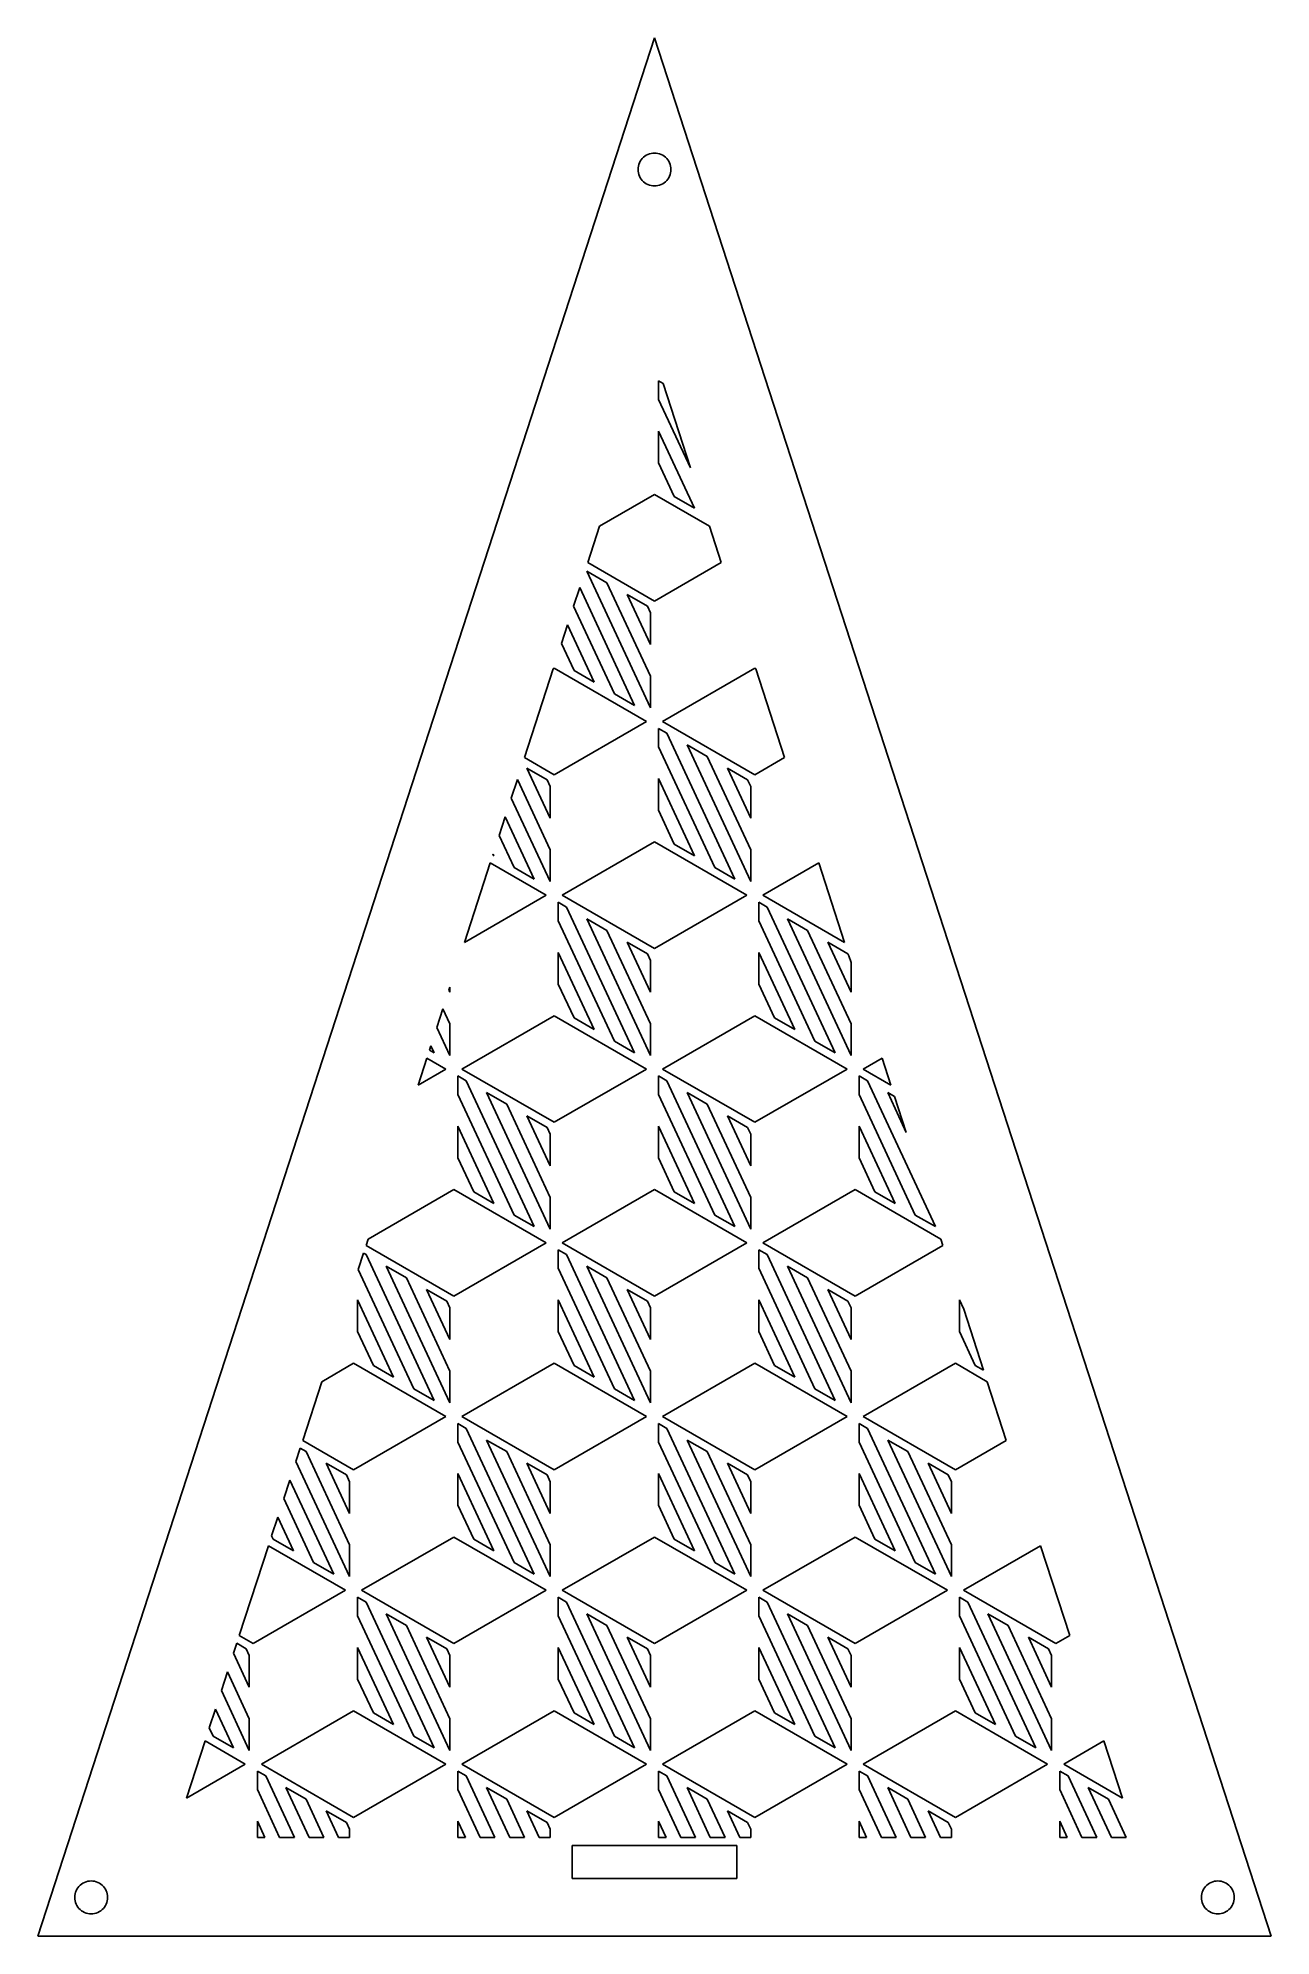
# Model space of a CAD drawing. Header units: metres. Extents: x -75 to 75, y 0 to 231.
import ezdxf

# ---------------------------------------------------------------- set-up
doc = ezdxf.new("R2010")
doc.units = ezdxf.units.M

msp = doc.modelspace()

# ---------------------------------------------------------------- linework, layer by layer
for p, q in [((0, 230.826), (-75, 0)), ((75, 0), (0, 230.826)), ((-2, 214.826), (-1.98903, 215.035)), ((-1.98903, 214.617), (-2, 214.826)), ((-1.98903, 215.035), (-1.95628, 215.242)), ((-1.95628, 215.242), (-1.9021, 215.444)), ((-1.9021, 215.444), (-1.82709, 215.64)), ((-1.82709, 215.64), (-1.73204, 215.826)), ((-1.73204, 215.826), (-1.61803, 216.002)), ((-1.61803, 216.002), (-1.48628, 216.165)), ((-1.48628, 216.165), (-1.33826, 216.313)), ((-1.33826, 216.313), (-1.17557, 216.444)), ((-1.17557, 216.444), (-1, 216.558)), ((-1, 216.558), (-0.813461, 216.653)), ((-0.813461, 216.653), (-0.618027, 216.728)), ((-0.618027, 216.728), (-0.415817, 216.783)), ((-0.415817, 216.783), (-0.209045, 216.815)), ((-0.209045, 216.815), (0, 216.826)), ((0, 216.826), (0.209045, 216.815)), ((0.209045, 216.815), (0.415817, 216.783)), ((0.415817, 216.783), (0.618027, 216.728)), ((0.618027, 216.728), (0.813461, 216.653)), ((0.813461, 216.653), (1, 216.558)), ((1, 216.558), (1.17557, 216.444)), ((1.17557, 216.444), (1.33826, 216.313)), ((1.33826, 216.313), (1.48628, 216.165)), ((1.48628, 216.165), (1.61803, 216.002)), ((1.61803, 216.002), (1.73204, 215.826)), ((1.73204, 215.826), (1.82709, 215.64)), ((1.82709, 215.64), (1.9021, 215.444)), ((1.9021, 215.444), (1.95628, 215.242)), ((1.95628, 215.242), (1.98903, 215.035)), ((1.98903, 215.035), (2, 214.826)), ((2, 214.826), (1.98903, 214.617)), ((-1.95628, 214.41), (-1.98903, 214.617)), ((-1.9021, 214.208), (-1.95628, 214.41)), ((-1.82709, 214.013), (-1.9021, 214.208)), ((-1.73204, 213.826), (-1.82709, 214.013)), ((-1.61803, 213.651), (-1.73204, 213.826)), ((-1.48628, 213.488), (-1.61803, 213.651)), ((-1.33826, 213.34), (-1.48628, 213.488)), ((-1.17557, 213.208), (-1.33826, 213.34)), ((-1, 213.094), (-1.17557, 213.208)), ((-0.813461, 212.999), (-1, 213.094)), ((-0.618027, 212.924), (-0.813461, 212.999)), ((-0.415817, 212.87), (-0.618027, 212.924)), ((-0.209045, 212.837), (-0.415817, 212.87)), ((0, 212.826), (-0.209045, 212.837)), ((0.209045, 212.837), (0, 212.826)), ((0.415817, 212.87), (0.209045, 212.837)), ((0.618027, 212.924), (0.415817, 212.87)), ((0.813461, 212.999), (0.618027, 212.924)), ((1, 213.094), (0.813461, 212.999)), ((1.17557, 213.208), (1, 213.094)), ((1.33826, 213.34), (1.17557, 213.208)), ((1.48628, 213.488), (1.33826, 213.34)), ((1.61803, 213.651), (1.48628, 213.488)), ((1.73204, 213.826), (1.61803, 213.651)), ((1.82709, 214.013), (1.73204, 213.826)), ((1.9021, 214.208), (1.82709, 214.013)), ((1.95628, 214.41), (1.9021, 214.208)), ((1.98903, 214.617), (1.95628, 214.41)), ((0.488098, 186.864), (0.488098, 189.115)), ((0.488098, 189.115), (1.03845, 188.797)), ((1.03845, 188.797), (4.37468, 178.53)), ((4.37468, 178.53), (0.488098, 186.864)), ((0.488098, 179.166), (0.488098, 183.016)), ((0.488098, 183.016), (4.86615, 173.628)), ((2.40924, 175.046), (0.488098, 179.166)), ((-6.67259, 171.457), (0, 175.31)), ((0, 175.31), (6.67259, 171.457)), ((4.86615, 173.628), (2.40924, 175.046)), ((-8.11049, 167.032), (-6.67259, 171.457)), ((6.67259, 171.457), (8.11049, 167.032)), ((0, 162.349), (-8.11049, 167.032)), ((8.11049, 167.032), (0, 162.349)), ((-9.83804, 161.715), (-9.10097, 163.984)), ((-9.10097, 163.984), (-2.42191, 149.661)), ((-8.23596, 165.978), (-5.78018, 164.56)), ((-0.487717, 149.362), (-8.23596, 165.978)), ((-5.78018, 164.56), (-0.487717, 153.21)), ((-4.87805, 151.079), (-9.83804, 161.715)), ((-3.32439, 163.142), (-0.868607, 161.724)), ((-0.487717, 157.059), (-3.32439, 163.142)), ((-0.868607, 161.724), (-0.487717, 160.908)), ((-11.3122, 157.178), (-10.575, 159.447)), ((-10.575, 159.447), (-7.33385, 152.497)), ((-0.487717, 160.908), (-0.487717, 157.059)), ((-9.79074, 153.915), (-11.3122, 157.178)), ((-15.819, 143.308), (-12.3068, 154.117)), ((-12.3068, 154.117), (-12.2, 154.179)), ((-12.2, 154.179), (-0.97583, 147.698)), ((-7.33385, 152.497), (-9.79074, 153.915)), ((-0.487717, 153.21), (-0.487717, 149.362)), ((0.97583, 147.698), (12.2, 154.179)), ((12.2, 154.179), (12.3068, 154.117)), ((12.3068, 154.117), (15.819, 143.308)), ((-2.42191, 149.661), (-4.87805, 151.079)), ((-0.97583, 147.698), (-12.2, 141.218)), ((0.488098, 144.602), (0.488098, 146.853)), ((0.488098, 146.853), (1.50787, 146.265)), ((12.2, 141.218), (0.97583, 147.698)), ((1.50787, 146.265), (9.77809, 128.529)), ((-12.2, 141.218), (-15.819, 143.308)), ((7.32193, 129.948), (0.488098, 144.602)), ((3.96402, 144.847), (6.41982, 143.429)), ((11.7123, 128.231), (3.96402, 144.847)), ((6.41982, 143.429), (11.7123, 132.079)), ((15.819, 143.308), (12.2, 141.218)), ((-15.5244, 142.011), (-13.0686, 140.593)), ((-12.6877, 135.928), (-15.5244, 142.011)), ((8.8756, 142.011), (11.3314, 140.593)), ((11.7123, 135.928), (8.8756, 142.011)), ((-17.4202, 138.379), (-16.6832, 140.648)), ((-16.6832, 140.648), (-12.6877, 132.079)), ((-13.0686, 140.593), (-12.6877, 139.777)), ((-12.6877, 139.777), (-12.6877, 135.928)), ((0.488098, 136.904), (0.488098, 140.754)), ((0.488098, 140.754), (4.86615, 131.366)), ((11.3314, 140.593), (11.7123, 139.777)), ((11.7123, 139.777), (11.7123, 135.928)), ((-12.6877, 128.231), (-17.4202, 138.379)), ((2.40924, 132.784), (0.488098, 136.904)), ((-18.8944, 133.843), (-18.1573, 136.111)), ((-18.1573, 136.111), (-14.6219, 128.529)), ((-19.673, 131.446), (-19.6313, 131.575)), ((-19.6313, 131.575), (-19.5338, 131.366)), ((-17.0781, 129.948), (-18.8944, 133.843)), ((-12.6877, 132.079), (-12.6877, 128.231)), ((-11.2242, 126.567), (0, 133.048)), ((0, 133.048), (11.2242, 126.567)), ((4.86615, 131.366), (2.40924, 132.784)), ((11.7123, 132.079), (11.7123, 128.231)), ((-23.1245, 120.824), (-19.9815, 130.497)), ((-19.9815, 130.497), (-13.1758, 126.567)), ((-19.5338, 131.366), (-19.673, 131.446)), ((-14.6219, 128.529), (-17.0781, 129.948)), ((9.77809, 128.529), (7.32193, 129.948)), ((13.1758, 126.567), (19.9815, 130.497)), ((19.9815, 130.497), (23.1245, 120.824)), ((-13.1758, 126.567), (-23.1245, 120.824)), ((-11.7119, 123.471), (-11.7119, 125.722)), ((-11.7119, 125.722), (-10.6921, 125.134)), ((0, 120.087), (-11.2242, 126.567)), ((-10.6921, 125.134), (-2.42191, 107.398)), ((11.2242, 126.567), (0, 120.087)), ((12.6881, 123.471), (12.6881, 125.722)), ((12.6881, 125.722), (13.7079, 125.134)), ((23.1245, 120.824), (13.1758, 126.567)), ((13.7079, 125.134), (21.9781, 107.398)), ((-4.87805, 108.817), (-11.7119, 123.471)), ((-8.23596, 123.715), (-5.78018, 122.298)), ((-0.487717, 107.1), (-8.23596, 123.715)), ((19.5219, 108.817), (12.6881, 123.471)), ((16.164, 123.715), (18.6198, 122.298)), ((23.9123, 107.1), (16.164, 123.715)), ((-5.78018, 122.298), (-0.487717, 110.948)), ((-3.32439, 120.88), (-0.868607, 119.462)), ((-0.487717, 114.797), (-3.32439, 120.88)), ((18.6198, 122.298), (23.9123, 110.948)), ((21.0756, 120.88), (23.5314, 119.462)), ((23.9123, 114.797), (21.0756, 120.88)), ((-11.7119, 115.773), (-11.7119, 119.623)), ((-11.7119, 119.623), (-7.33385, 110.235)), ((-0.868607, 119.462), (-0.487717, 118.646)), ((-0.487717, 118.646), (-0.487717, 114.797)), ((12.6881, 115.773), (12.6881, 119.623)), ((12.6881, 119.623), (17.0661, 110.235)), ((23.5314, 119.462), (23.6483, 119.212)), ((23.6483, 119.212), (23.9123, 118.399)), ((23.9123, 118.399), (23.9123, 114.797)), ((-9.79074, 111.653), (-11.7119, 115.773)), ((14.6092, 111.653), (12.6881, 115.773)), ((-25.0027, 115.043), (-24.8877, 115.397)), ((-24.8877, 114.797), (-25.0027, 115.043)), ((-24.8877, 115.397), (-24.8877, 114.797)), ((-26.4766, 110.507), (-25.7397, 112.775)), ((-25.7397, 112.775), (-24.8877, 110.948)), ((-24.8877, 110.948), (-24.8877, 107.1)), ((-23.4242, 105.436), (-12.2, 111.916)), ((-12.2, 111.916), (-0.97583, 105.436)), ((-7.33385, 110.235), (-9.79074, 111.653)), ((-0.487717, 110.948), (-0.487717, 107.1)), ((0.97583, 105.436), (12.2, 111.916)), ((12.2, 111.916), (23.4242, 105.436)), ((17.0661, 110.235), (14.6092, 111.653)), ((23.9123, 110.948), (23.9123, 107.1)), ((-24.8877, 107.1), (-26.4766, 110.507)), ((-2.42191, 107.398), (-4.87805, 108.817)), ((21.9781, 107.398), (19.5219, 108.817)), ((-28.7587, 103.483), (-27.69, 106.772)), ((-27.69, 106.772), (-25.3758, 105.436)), ((-27.3816, 107.722), (-27.2136, 108.238)), ((-26.8219, 107.398), (-27.3816, 107.722)), ((-27.2136, 108.238), (-26.8219, 107.398)), ((25.3758, 105.436), (27.69, 106.772)), ((27.69, 106.772), (28.7587, 103.483)), ((-25.3758, 105.436), (-28.7587, 103.483)), ((-23.9119, 102.34), (-23.9119, 104.591)), ((-23.9119, 104.591), (-22.8921, 104.003)), ((-12.2, 98.9562), (-23.4242, 105.436)), ((-22.8921, 104.003), (-14.6219, 86.2673)), ((-0.97583, 105.436), (-12.2, 98.9562)), ((0.488098, 102.34), (0.488098, 104.591)), ((0.488098, 104.591), (1.50787, 104.003)), ((12.2, 98.9562), (0.97583, 105.436)), ((1.50787, 104.003), (9.77809, 86.2673)), ((23.4242, 105.436), (12.2, 98.9562)), ((24.8881, 102.34), (24.8881, 104.591)), ((24.8881, 104.591), (25.9079, 104.003)), ((28.7587, 103.483), (25.3758, 105.436)), ((25.9079, 104.003), (34.1781, 86.2673)), ((-17.0781, 87.6855), (-23.9119, 102.34)), ((-20.436, 102.584), (-17.9802, 101.167)), ((-12.6877, 85.9687), (-20.436, 102.584)), ((7.32193, 87.6855), (0.488098, 102.34)), ((3.96402, 102.584), (6.41982, 101.167)), ((11.7123, 85.9687), (3.96402, 102.584)), ((31.7219, 87.6855), (24.8881, 102.34)), ((28.364, 102.584), (29.2093, 102.097)), ((30.6288, 97.7277), (28.364, 102.584)), ((29.2093, 102.097), (30.6288, 97.7277)), ((-17.9802, 101.167), (-12.6877, 89.8166)), ((-15.5244, 99.7488), (-13.0686, 98.3311)), ((-12.6877, 93.6656), (-15.5244, 99.7488)), ((6.41982, 101.167), (11.7123, 89.8166)), ((8.8756, 99.7488), (11.3314, 98.3311)), ((11.7123, 93.6656), (8.8756, 99.7488)), ((-23.9119, 94.6418), (-23.9119, 98.4919)), ((-23.9119, 98.4919), (-19.5338, 89.1036)), ((-13.0686, 98.3311), (-12.6877, 97.5146)), ((-12.6877, 97.5146), (-12.6877, 93.6656)), ((0.488098, 94.6418), (0.488098, 98.4919)), ((0.488098, 98.4919), (4.86615, 89.1036)), ((11.3314, 98.3311), (11.7123, 97.5146)), ((11.7123, 97.5146), (11.7123, 93.6656)), ((24.8881, 94.6418), (24.8881, 98.4919)), ((24.8881, 98.4919), (29.2661, 89.1036)), ((-21.9908, 90.5221), (-23.9119, 94.6418)), ((2.40924, 90.5221), (0.488098, 94.6418)), ((26.8092, 90.5221), (24.8881, 94.6418)), ((-34.8436, 84.7559), (-24.4, 90.7854)), ((-24.4, 90.7854), (-13.1758, 84.3052)), ((-19.5338, 89.1036), (-21.9908, 90.5221)), ((-11.2242, 84.3052), (0, 90.7854)), ((0, 90.7854), (11.2242, 84.3052)), ((4.86615, 89.1036), (2.40924, 90.5221)), ((13.1758, 84.3052), (24.4, 90.7854)), ((24.4, 90.7854), (34.8436, 84.7559)), ((29.2661, 89.1036), (26.8092, 90.5221)), ((-12.6877, 89.8166), (-12.6877, 85.9687)), ((11.7123, 89.8166), (11.7123, 85.9687)), ((-14.6219, 86.2673), (-17.0781, 87.6855)), ((9.77809, 86.2673), (7.32193, 87.6855)), ((34.1781, 86.2673), (31.7219, 87.6855)), ((-35.0902, 83.9969), (-34.8436, 84.7559)), ((-24.4, 77.8251), (-35.0902, 83.9969)), ((-13.1758, 84.3052), (-24.4, 77.8251)), ((-11.7119, 81.2091), (-11.7119, 83.4601)), ((-11.7119, 83.4601), (-10.6921, 82.8714)), ((0, 77.8251), (-11.2242, 84.3052)), ((11.2242, 84.3052), (0, 77.8251)), ((12.6881, 81.2091), (12.6881, 83.4601)), ((12.6881, 83.4601), (13.7079, 82.8714)), ((24.4, 77.8251), (13.1758, 84.3052)), ((35.0902, 83.9969), (24.4, 77.8251)), ((34.8436, 84.7559), (35.0902, 83.9969)), ((-36.0436, 81.0626), (-35.3984, 83.0482)), ((-29.2781, 66.5544), (-36.0436, 81.0626)), ((-35.3984, 83.0482), (-35.0921, 82.8714)), ((-35.0921, 82.8714), (-26.8219, 65.1362)), ((-32.636, 81.4533), (-30.1802, 80.0359)), ((-24.8877, 64.8376), (-32.636, 81.4533)), ((-4.87805, 66.5544), (-11.7119, 81.2091)), ((-10.6921, 82.8714), (-2.42191, 65.1362)), ((-8.23596, 81.4533), (-5.78018, 80.0359)), ((-0.487717, 64.8376), (-8.23596, 81.4533)), ((19.5219, 66.5544), (12.6881, 81.2091)), ((13.7079, 82.8714), (21.9781, 65.1362)), ((16.164, 81.4533), (18.6198, 80.0359)), ((23.9123, 64.8376), (16.164, 81.4533)), ((-30.1802, 80.0359), (-24.8877, 68.6855)), ((-27.7244, 78.6178), (-25.2686, 77.2)), ((-24.8877, 72.5345), (-27.7244, 78.6178)), ((-5.78018, 80.0359), (-0.487717, 68.6855)), ((-3.32439, 78.6178), (-0.868607, 77.2)), ((-0.487717, 72.5345), (-3.32439, 78.6178)), ((18.6198, 80.0359), (23.9123, 68.6855)), ((21.0756, 78.6178), (23.5314, 77.2)), ((23.9123, 72.5345), (21.0756, 78.6178)), ((-36.1119, 73.5107), (-36.1119, 77.3608)), ((-36.1119, 77.3608), (-31.7338, 67.9725)), ((-25.2686, 77.2), (-24.8877, 76.3835)), ((-24.8877, 76.3835), (-24.8877, 72.5345)), ((-11.7119, 73.5107), (-11.7119, 77.3608)), ((-11.7119, 77.3608), (-7.33385, 67.9725)), ((-0.868607, 77.2), (-0.487717, 76.3835)), ((-0.487717, 76.3835), (-0.487717, 72.5345)), ((12.6881, 73.5107), (12.6881, 77.3608)), ((12.6881, 77.3608), (17.0661, 67.9725)), ((23.5314, 77.2), (23.9123, 76.3835)), ((23.9123, 76.3835), (23.9123, 72.5345)), ((37.0881, 73.5107), (37.0881, 77.3608)), ((37.0881, 77.3608), (37.6101, 76.2414)), ((37.6101, 76.2414), (40.0268, 68.8035)), ((-34.1908, 69.3911), (-36.1119, 73.5107)), ((-9.79074, 69.3911), (-11.7119, 73.5107)), ((14.6092, 69.3911), (12.6881, 73.5107)), ((39.0092, 69.3911), (37.0881, 73.5107)), ((-40.4778, 67.4155), (-36.6, 69.6543)), ((-36.6, 69.6543), (-25.3758, 63.1741)), ((-31.7338, 67.9725), (-34.1908, 69.3911)), ((-23.4242, 63.1741), (-12.2, 69.6543)), ((-12.2, 69.6543), (-0.97583, 63.1741)), ((-7.33385, 67.9725), (-9.79074, 69.3911)), ((0.97583, 63.1741), (12.2, 69.6543)), ((12.2, 69.6543), (23.4242, 63.1741)), ((17.0661, 67.9725), (14.6092, 69.3911)), ((25.3758, 63.1741), (36.6, 69.6543)), ((36.6, 69.6543), (40.4778, 67.4155)), ((40.0268, 68.8035), (39.0092, 69.3911)), ((-42.7986, 60.2727), (-40.4778, 67.4155)), ((-24.8877, 68.6855), (-24.8877, 64.8376)), ((-0.487717, 68.6855), (-0.487717, 64.8376)), ((23.9123, 68.6855), (23.9123, 64.8376)), ((40.4778, 67.4155), (42.7986, 60.2727)), ((-26.8219, 65.1362), (-29.2781, 66.5544)), ((-2.42191, 65.1362), (-4.87805, 66.5544)), ((21.9781, 65.1362), (19.5219, 66.5544)), ((-25.3758, 63.1741), (-36.6, 56.694)), ((-23.9119, 60.078), (-23.9119, 62.329)), ((-23.9119, 62.329), (-22.8921, 61.7404)), ((-12.2, 56.694), (-23.4242, 63.1741)), ((-0.97583, 63.1741), (-12.2, 56.694)), ((0.488098, 60.078), (0.488098, 62.329)), ((0.488098, 62.329), (1.50787, 61.7404)), ((12.2, 56.694), (0.97583, 63.1741)), ((23.4242, 63.1741), (12.2, 56.694)), ((24.8881, 60.078), (24.8881, 62.329)), ((24.8881, 62.329), (25.9079, 61.7404)), ((36.6, 56.694), (25.3758, 63.1741)), ((-36.6, 56.694), (-42.7986, 60.2727)), ((-17.0781, 45.4233), (-23.9119, 60.078)), ((-22.8921, 61.7404), (-14.6219, 44.0052)), ((-20.436, 60.3222), (-17.9802, 58.9048)), ((-12.6877, 43.7066), (-20.436, 60.3222)), ((7.32193, 45.4233), (0.488098, 60.078)), ((1.50787, 61.7404), (9.77809, 44.0052)), ((3.96402, 60.3222), (6.41982, 58.9048)), ((11.7123, 43.7066), (3.96402, 60.3222)), ((31.7219, 45.4233), (24.8881, 60.078)), ((25.9079, 61.7404), (34.1781, 44.0052)), ((28.364, 60.3222), (30.8198, 58.9048)), ((36.1123, 43.7066), (28.364, 60.3222)), ((42.7986, 60.2727), (36.6, 56.694)), ((-43.6258, 57.7271), (-43.1068, 59.3242)), ((-37.0877, 43.7066), (-43.6258, 57.7271)), ((-43.1068, 59.3242), (-42.3802, 58.9048)), ((-42.3802, 58.9048), (-37.0877, 47.5544)), ((-17.9802, 58.9048), (-12.6877, 47.5544)), ((6.41982, 58.9048), (11.7123, 47.5544)), ((30.8198, 58.9048), (36.1123, 47.5544)), ((-45.0999, 53.1901), (-44.3628, 55.4586)), ((-44.3628, 55.4586), (-39.0219, 44.0052)), ((-39.9244, 57.4867), (-37.4686, 56.0689)), ((-37.0877, 51.4034), (-39.9244, 57.4867)), ((-37.4686, 56.0689), (-37.0877, 55.2524)), ((-23.9119, 52.3796), (-23.9119, 56.2297)), ((-23.9119, 56.2297), (-19.5338, 46.8415)), ((-15.5244, 57.4867), (-13.0686, 56.0689)), ((-12.6877, 51.4034), (-15.5244, 57.4867)), ((-13.0686, 56.0689), (-12.6877, 55.2524)), ((0.488098, 52.3796), (0.488098, 56.2297)), ((0.488098, 56.2297), (4.86615, 46.8415)), ((8.8756, 57.4867), (11.3314, 56.0689)), ((11.7123, 51.4034), (8.8756, 57.4867)), ((11.3314, 56.0689), (11.7123, 55.2524)), ((24.8881, 52.3796), (24.8881, 56.2297)), ((24.8881, 56.2297), (29.2661, 46.8415)), ((33.2756, 57.4867), (35.7314, 56.0689)), ((36.1123, 51.4034), (33.2756, 57.4867)), ((35.7314, 56.0689), (36.1123, 55.2524)), ((-41.4781, 45.4233), (-45.0999, 53.1901)), ((-37.0877, 55.2524), (-37.0877, 51.4034)), ((-12.6877, 55.2524), (-12.6877, 51.4034)), ((11.7123, 55.2524), (11.7123, 51.4034)), ((36.1123, 55.2524), (36.1123, 51.4034)), ((-46.5741, 48.6531), (-45.8368, 50.9222)), ((-45.8368, 50.9222), (-43.9338, 46.8415)), ((-21.9908, 48.26), (-23.9119, 52.3796)), ((2.40924, 48.26), (0.488098, 52.3796)), ((26.8092, 48.26), (24.8881, 52.3796)), ((-46.3907, 48.26), (-46.5741, 48.6531)), ((-35.6242, 42.0434), (-24.4, 48.5236)), ((-24.4, 48.5236), (-13.1758, 42.0434)), ((-11.2242, 42.0434), (0, 48.5236)), ((0, 48.5236), (11.2242, 42.0434)), ((13.1758, 42.0434), (24.4, 48.5236)), ((24.4, 48.5236), (35.6242, 42.0434)), ((-50.507, 36.5488), (-46.9611, 47.4619)), ((-46.9611, 47.4619), (-37.5758, 42.0434)), ((-43.9338, 46.8415), (-46.3907, 48.26)), ((-37.0877, 47.5544), (-37.0877, 43.7066)), ((-19.5338, 46.8415), (-21.9908, 48.26)), ((-12.6877, 47.5544), (-12.6877, 43.7066)), ((4.86615, 46.8415), (2.40924, 48.26)), ((11.7123, 47.5544), (11.7123, 43.7066)), ((29.2661, 46.8415), (26.8092, 48.26)), ((36.1123, 47.5544), (36.1123, 43.7066)), ((37.5758, 42.0434), (46.9611, 47.4619)), ((46.9611, 47.4619), (50.507, 36.5488)), ((-39.0219, 44.0052), (-41.4781, 45.4233)), ((-14.6219, 44.0052), (-17.0781, 45.4233)), ((9.77809, 44.0052), (7.32193, 45.4233)), ((34.1781, 44.0052), (31.7219, 45.4233)), ((-37.5758, 42.0434), (-48.8, 35.5633)), ((-24.4, 35.5633), (-35.6242, 42.0434)), ((-13.1758, 42.0434), (-24.4, 35.5633)), ((0, 35.5633), (-11.2242, 42.0434)), ((11.2242, 42.0434), (0, 35.5633)), ((24.4, 35.5633), (13.1758, 42.0434)), ((35.6242, 42.0434), (24.4, 35.5633)), ((48.8, 35.5633), (37.5758, 42.0434)), ((-36.1119, 38.9473), (-36.1119, 41.1983)), ((-36.1119, 41.1983), (-35.0921, 40.6096)), ((-35.0921, 40.6096), (-26.8219, 22.8745)), ((-11.7119, 38.9473), (-11.7119, 41.1983)), ((-11.7119, 41.1983), (-10.6921, 40.6096)), ((-10.6921, 40.6096), (-2.42191, 22.8745)), ((12.6881, 38.9473), (12.6881, 41.1983)), ((12.6881, 41.1983), (13.7079, 40.6096)), ((13.7079, 40.6096), (21.9781, 22.8745)), ((37.0881, 38.9473), (37.0881, 41.1983)), ((37.0881, 41.1983), (38.1079, 40.6096)), ((38.1079, 40.6096), (46.3781, 22.8745)), ((-29.2781, 24.2926), (-36.1119, 38.9473)), ((-32.636, 39.1915), (-30.1802, 37.7741)), ((-24.8877, 22.5759), (-32.636, 39.1915)), ((-30.1802, 37.7741), (-24.8877, 26.4237)), ((-4.87805, 24.2926), (-11.7119, 38.9473)), ((-8.23596, 39.1915), (-5.78018, 37.7741)), ((-0.487717, 22.5759), (-8.23596, 39.1915)), ((-5.78018, 37.7741), (-0.487717, 26.4237)), ((19.5219, 24.2926), (12.6881, 38.9473)), ((16.164, 39.1915), (18.6198, 37.7741)), ((23.9123, 22.5759), (16.164, 39.1915)), ((18.6198, 37.7741), (23.9123, 26.4237)), ((43.9219, 24.2926), (37.0881, 38.9473)), ((40.564, 39.1915), (43.0198, 37.7741)), ((48.3123, 22.5759), (40.564, 39.1915)), ((43.0198, 37.7741), (48.3123, 26.4237)), ((-51.2081, 34.391), (-50.8153, 35.6002)), ((-50.8153, 35.6002), (-49.6686, 34.9382)), ((-48.8, 35.5633), (-50.507, 36.5488)), ((-49.6686, 34.9382), (-49.2877, 34.1217)), ((-36.1119, 31.2489), (-36.1119, 35.099)), ((-36.1119, 35.099), (-31.7338, 25.7108)), ((-27.7244, 36.356), (-25.2686, 34.9382)), ((-24.8877, 30.2727), (-27.7244, 36.356)), ((-25.2686, 34.9382), (-24.8877, 34.1217)), ((-11.7119, 31.2489), (-11.7119, 35.099)), ((-11.7119, 35.099), (-7.33385, 25.7108)), ((-3.32439, 36.356), (-0.868607, 34.9382)), ((-0.487717, 30.2727), (-3.32439, 36.356)), ((-0.868607, 34.9382), (-0.487717, 34.1217)), ((12.6881, 31.2489), (12.6881, 35.099)), ((12.6881, 35.099), (17.0661, 25.7108)), ((21.0756, 36.356), (23.5314, 34.9382)), ((23.9123, 30.2727), (21.0756, 36.356)), ((23.5314, 34.9382), (23.9123, 34.1217)), ((37.0881, 31.2489), (37.0881, 35.099)), ((37.0881, 35.099), (41.4661, 25.7108)), ((45.4756, 36.356), (47.9314, 34.9382)), ((48.3123, 30.2727), (45.4756, 36.356)), ((47.9314, 34.9382), (48.3123, 34.1217)), ((50.507, 36.5488), (48.8, 35.5633)), ((-49.2877, 30.2727), (-51.2081, 34.391)), ((-49.2877, 34.1217), (-49.2877, 30.2727)), ((-24.8877, 34.1217), (-24.8877, 30.2727)), ((-0.487717, 34.1217), (-0.487717, 30.2727)), ((23.9123, 34.1217), (23.9123, 30.2727)), ((48.3123, 34.1217), (48.3123, 30.2727)), ((-52.682, 29.8548), (-51.9451, 32.1228)), ((-51.9451, 32.1228), (-49.2877, 26.4237)), ((-34.1908, 27.1293), (-36.1119, 31.2489)), ((-9.79074, 27.1293), (-11.7119, 31.2489)), ((14.6092, 27.1293), (12.6881, 31.2489)), ((39.0092, 27.1293), (37.0881, 31.2489)), ((-49.2877, 22.5759), (-52.682, 29.8548)), ((-54.1562, 25.3179), (-53.4191, 27.5863)), ((-53.4191, 27.5863), (-51.2219, 22.8745)), ((-49.2877, 26.4237), (-49.2877, 22.5759)), ((-47.8242, 20.9127), (-36.6, 27.3929)), ((-36.6, 27.3929), (-25.3758, 20.9127)), ((-31.7338, 25.7108), (-34.1908, 27.1293)), ((-24.8877, 26.4237), (-24.8877, 22.5759)), ((-23.4242, 20.9127), (-12.2, 27.3929)), ((-12.2, 27.3929), (-0.97583, 20.9127)), ((-7.33385, 25.7108), (-9.79074, 27.1293)), ((-0.487717, 26.4237), (-0.487717, 22.5759)), ((0.97583, 20.9127), (12.2, 27.3929)), ((12.2, 27.3929), (23.4242, 20.9127)), ((17.0661, 25.7108), (14.6092, 27.1293)), ((23.9123, 26.4237), (23.9123, 22.5759)), ((25.3758, 20.9127), (36.6, 27.3929)), ((36.6, 27.3929), (47.8242, 20.9127)), ((41.4661, 25.7108), (39.0092, 27.1293)), ((48.3123, 26.4237), (48.3123, 22.5759)), ((-56.9294, 16.7827), (-54.6695, 23.738)), ((-54.6695, 23.738), (-49.7758, 20.9127)), ((-53.6781, 24.2926), (-54.1562, 25.3179)), ((-51.2219, 22.8745), (-53.6781, 24.2926)), ((-26.8219, 22.8745), (-29.2781, 24.2926)), ((-2.42191, 22.8745), (-4.87805, 24.2926)), ((21.9781, 22.8745), (19.5219, 24.2926)), ((46.3781, 22.8745), (43.9219, 24.2926)), ((49.7758, 20.9127), (54.6695, 23.738)), ((54.6695, 23.738), (56.9294, 16.7827)), ((-49.7758, 20.9127), (-56.9294, 16.7827)), ((-36.6, 14.4326), (-47.8242, 20.9127)), ((-25.3758, 20.9127), (-36.6, 14.4326)), ((-12.2, 14.4326), (-23.4242, 20.9127)), ((-0.97583, 20.9127), (-12.2, 14.4326)), ((12.2, 14.4326), (0.97583, 20.9127)), ((23.4242, 20.9127), (12.2, 14.4326)), ((36.6, 14.4326), (25.3758, 20.9127)), ((47.8242, 20.9127), (36.6, 14.4326)), ((56.9294, 16.7827), (49.7758, 20.9127)), ((-48.3119, 17.8166), (-48.3119, 20.0676)), ((-48.3119, 20.0676), (-47.2921, 19.4789)), ((-47.2921, 19.4789), (-43.8046, 12)), ((-23.9119, 17.8166), (-23.9119, 20.0676)), ((-23.9119, 20.0676), (-22.8921, 19.4789)), ((-22.8921, 19.4789), (-19.4046, 12)), ((0.488098, 17.8166), (0.488098, 20.0676)), ((0.488098, 20.0676), (1.50787, 19.4789)), ((1.50787, 19.4789), (4.99542, 12)), ((24.8881, 17.8166), (24.8881, 20.0676)), ((24.8881, 20.0676), (25.9079, 19.4789)), ((25.9079, 19.4789), (29.3954, 12)), ((49.2881, 17.8166), (49.2881, 20.0676)), ((49.2881, 20.0676), (50.3079, 19.4789)), ((50.3079, 19.4789), (53.7954, 12)), ((-45.5995, 12), (-48.3119, 17.8166)), ((-42.0097, 12), (-44.836, 18.0608)), ((-44.836, 18.0608), (-42.3802, 16.6434)), ((-42.3802, 16.6434), (-40.215, 12)), ((-21.1995, 12), (-23.9119, 17.8166)), ((-17.6097, 12), (-20.436, 18.0608)), ((-20.436, 18.0608), (-17.9802, 16.6434)), ((-17.9802, 16.6434), (-15.815, 12)), ((3.2005, 12), (0.488098, 17.8166)), ((6.79031, 12), (3.96402, 18.0608)), ((3.96402, 18.0608), (6.41982, 16.6434)), ((6.41982, 16.6434), (8.58495, 12)), ((27.6005, 12), (24.8881, 17.8166)), ((31.1903, 12), (28.364, 18.0608)), ((28.364, 18.0608), (30.8198, 16.6434)), ((30.8198, 16.6434), (32.9849, 12)), ((52.0005, 12), (49.2881, 17.8166)), ((55.5903, 12), (52.764, 18.0608)), ((52.764, 18.0608), (55.2198, 16.6434)), ((55.2198, 16.6434), (57.3849, 12)), ((-48.3119, 12), (-48.3119, 13.9683)), ((-48.3119, 13.9683), (-47.394, 12)), ((-38.4204, 12), (-39.9244, 15.2253)), ((-39.9244, 15.2253), (-37.4686, 13.8075)), ((-23.9119, 12), (-23.9119, 13.9683)), ((-23.9119, 13.9683), (-22.994, 12)), ((-14.0204, 12), (-15.5244, 15.2253)), ((-15.5244, 15.2253), (-13.0686, 13.8075)), ((0.488098, 12), (0.488098, 13.9683)), ((0.488098, 13.9683), (1.40599, 12)), ((10.3796, 12), (8.8756, 15.2253)), ((8.8756, 15.2253), (11.3314, 13.8075)), ((24.8881, 12), (24.8881, 13.9683)), ((24.8881, 13.9683), (25.806, 12)), ((34.7796, 12), (33.2756, 15.2253)), ((33.2756, 15.2253), (35.7314, 13.8075)), ((49.2881, 12), (49.2881, 13.9683)), ((49.2881, 13.9683), (50.206, 12)), ((-47.394, 12), (-48.3119, 12)), ((-43.8046, 12), (-45.5995, 12)), ((-40.215, 12), (-42.0097, 12)), ((-37.0877, 12), (-38.4204, 12)), ((-37.4686, 13.8075), (-37.0877, 12.991)), ((-37.0877, 12.991), (-37.0877, 12)), ((-22.994, 12), (-23.9119, 12)), ((-19.4046, 12), (-21.1995, 12)), ((-15.815, 12), (-17.6097, 12)), ((-12.6877, 12), (-14.0204, 12)), ((-13.0686, 13.8075), (-12.6877, 12.991)), ((-12.6877, 12.991), (-12.6877, 12)), ((1.40599, 12), (0.488098, 12)), ((4.99542, 12), (3.2005, 12)), ((8.58495, 12), (6.79031, 12)), ((11.7123, 12), (10.3796, 12)), ((11.3314, 13.8075), (11.7123, 12.991)), ((11.7123, 12.991), (11.7123, 12)), ((25.806, 12), (24.8881, 12)), ((29.3954, 12), (27.6005, 12)), ((32.9849, 12), (31.1903, 12)), ((36.1123, 12), (34.7796, 12)), ((35.7314, 13.8075), (36.1123, 12.991)), ((36.1123, 12.991), (36.1123, 12)), ((50.206, 12), (49.2881, 12)), ((53.7954, 12), (52.0005, 12)), ((57.3849, 12), (55.5903, 12)), ((-10, 7), (-10, 11)), ((-10, 11), (10, 11)), ((10, 11), (10, 7)), ((10, 7), (-10, 7)), ((-70.5279, 4.70227), (-70.5169, 4.91133)), ((-70.5169, 4.49321), (-70.5279, 4.70227)), ((-70.5169, 4.91133), (-70.4841, 5.1181)), ((-70.4841, 5.1181), (-70.43, 5.32031)), ((-70.43, 5.32031), (-70.3549, 5.51575)), ((-70.3549, 5.51575), (-70.2599, 5.70227)), ((-70.2599, 5.70227), (-70.1459, 5.87784)), ((-70.1459, 5.87784), (-70.0141, 6.04054)), ((-70.0141, 6.04054), (-69.8661, 6.18857)), ((-69.8661, 6.18857), (-69.7034, 6.32031)), ((-69.7034, 6.32031), (-69.5279, 6.43433)), ((-69.5279, 6.43433), (-69.3413, 6.52936)), ((-69.3413, 6.52936), (-69.1459, 6.60439)), ((-69.1459, 6.60439), (-68.9437, 6.65857)), ((-68.9437, 6.65857), (-68.7369, 6.69131)), ((-68.7369, 6.69131), (-68.5279, 6.70227)), ((-68.5279, 6.70227), (-68.3188, 6.69131)), ((-68.3188, 6.69131), (-68.112, 6.65857)), ((-68.112, 6.65857), (-67.9098, 6.60439)), ((-67.9098, 6.60439), (-67.7144, 6.52936)), ((-67.7144, 6.52936), (-67.5279, 6.43433)), ((-67.5279, 6.43433), (-67.3523, 6.32031)), ((-67.3523, 6.32031), (-67.1896, 6.18857)), ((-67.1896, 6.18857), (-67.0416, 6.04054)), ((-67.0416, 6.04054), (-66.9098, 5.87784)), ((-66.9098, 5.87784), (-66.7958, 5.70227)), ((-66.7958, 5.70227), (-66.7008, 5.51575)), ((-66.7008, 5.51575), (-66.6257, 5.32031)), ((-66.6257, 5.32031), (-66.5716, 5.1181)), ((-66.5716, 5.1181), (-66.5388, 4.91133)), ((-66.5388, 4.91133), (-66.5279, 4.70227)), ((-66.5279, 4.70227), (-66.5388, 4.49321)), ((66.5279, 4.70227), (66.5388, 4.91133)), ((66.5388, 4.49321), (66.5279, 4.70227)), ((66.5388, 4.91133), (66.5716, 5.1181)), ((66.5716, 5.1181), (66.6257, 5.32031)), ((66.6257, 5.32031), (66.7008, 5.51575)), ((66.7008, 5.51575), (66.7958, 5.70227)), ((66.7958, 5.70227), (66.9098, 5.87784)), ((66.9098, 5.87784), (67.0416, 6.04054)), ((67.0416, 6.04054), (67.1896, 6.18857)), ((67.1896, 6.18857), (67.3523, 6.32031)), ((67.3523, 6.32031), (67.5279, 6.43433)), ((67.5279, 6.43433), (67.7144, 6.52936)), ((67.7144, 6.52936), (67.9098, 6.60439)), ((67.9098, 6.60439), (68.112, 6.65857)), ((68.112, 6.65857), (68.3188, 6.69131)), ((68.3188, 6.69131), (68.5279, 6.70227)), ((68.5279, 6.70227), (68.7369, 6.69131)), ((68.7369, 6.69131), (68.9437, 6.65857)), ((68.9437, 6.65857), (69.1459, 6.60439)), ((69.1459, 6.60439), (69.3413, 6.52936)), ((69.3413, 6.52936), (69.5279, 6.43433)), ((69.5279, 6.43433), (69.7034, 6.32031)), ((69.7034, 6.32031), (69.8661, 6.18857)), ((69.8661, 6.18857), (70.0141, 6.04054)), ((70.0141, 6.04054), (70.1459, 5.87784)), ((70.1459, 5.87784), (70.2599, 5.70227)), ((70.2599, 5.70227), (70.3549, 5.51575)), ((70.3549, 5.51575), (70.43, 5.32031)), ((70.43, 5.32031), (70.4841, 5.1181)), ((70.4841, 5.1181), (70.5169, 4.91133)), ((70.5169, 4.91133), (70.5279, 4.70227)), ((70.5279, 4.70227), (70.5169, 4.49321)), ((-70.4841, 4.28645), (-70.5169, 4.49321)), ((-70.43, 4.08424), (-70.4841, 4.28645)), ((-70.3549, 3.88879), (-70.43, 4.08424)), ((-70.2599, 3.70227), (-70.3549, 3.88879)), ((-70.1459, 3.5267), (-70.2599, 3.70227)), ((-70.0141, 3.36401), (-70.1459, 3.5267)), ((-69.8661, 3.21599), (-70.0141, 3.36401)), ((-69.7034, 3.08424), (-69.8661, 3.21599)), ((-69.5279, 2.97023), (-69.7034, 3.08424)), ((-69.3413, 2.87518), (-69.5279, 2.97023)), ((-69.1459, 2.80016), (-69.3413, 2.87518)), ((-68.9437, 2.74597), (-69.1459, 2.80016)), ((-68.7369, 2.71323), (-68.9437, 2.74597)), ((-68.5279, 2.70227), (-68.7369, 2.71323)), ((-68.3188, 2.71323), (-68.5279, 2.70227)), ((-68.112, 2.74597), (-68.3188, 2.71323)), ((-67.9098, 2.80016), (-68.112, 2.74597)), ((-67.7144, 2.87518), (-67.9098, 2.80016)), ((-67.5279, 2.97023), (-67.7144, 2.87518)), ((-67.3523, 3.08424), (-67.5279, 2.97023)), ((-67.1896, 3.21599), (-67.3523, 3.08424)), ((-67.0416, 3.36401), (-67.1896, 3.21599)), ((-66.9098, 3.5267), (-67.0416, 3.36401)), ((-66.7958, 3.70227), (-66.9098, 3.5267)), ((-66.7008, 3.88879), (-66.7958, 3.70227)), ((-66.6257, 4.08424), (-66.7008, 3.88879)), ((-66.5716, 4.28645), (-66.6257, 4.08424)), ((-66.5388, 4.49321), (-66.5716, 4.28645)), ((66.5716, 4.28645), (66.5388, 4.49321)), ((66.6257, 4.08424), (66.5716, 4.28645)), ((66.7008, 3.88879), (66.6257, 4.08424)), ((66.7958, 3.70227), (66.7008, 3.88879)), ((66.9098, 3.5267), (66.7958, 3.70227)), ((67.0416, 3.36401), (66.9098, 3.5267)), ((67.1896, 3.21599), (67.0416, 3.36401)), ((67.3523, 3.08424), (67.1896, 3.21599)), ((67.5279, 2.97023), (67.3523, 3.08424)), ((67.7144, 2.87518), (67.5279, 2.97023)), ((67.9098, 2.80016), (67.7144, 2.87518)), ((68.112, 2.74597), (67.9098, 2.80016)), ((68.3188, 2.71323), (68.112, 2.74597)), ((68.5279, 2.70227), (68.3188, 2.71323)), ((68.7369, 2.71323), (68.5279, 2.70227)), ((68.9437, 2.74597), (68.7369, 2.71323)), ((69.1459, 2.80016), (68.9437, 2.74597)), ((69.3413, 2.87518), (69.1459, 2.80016)), ((69.5279, 2.97023), (69.3413, 2.87518)), ((69.7034, 3.08424), (69.5279, 2.97023)), ((69.8661, 3.21599), (69.7034, 3.08424)), ((70.0141, 3.36401), (69.8661, 3.21599)), ((70.1459, 3.5267), (70.0141, 3.36401)), ((70.2599, 3.70227), (70.1459, 3.5267)), ((70.3549, 3.88879), (70.2599, 3.70227)), ((70.43, 4.08424), (70.3549, 3.88879)), ((70.4841, 4.28645), (70.43, 4.08424)), ((70.5169, 4.49321), (70.4841, 4.28645)), ((-75, 0), (75, 0))]:
    msp.add_line(p, q)

doc.saveas('drawing.dxf')
